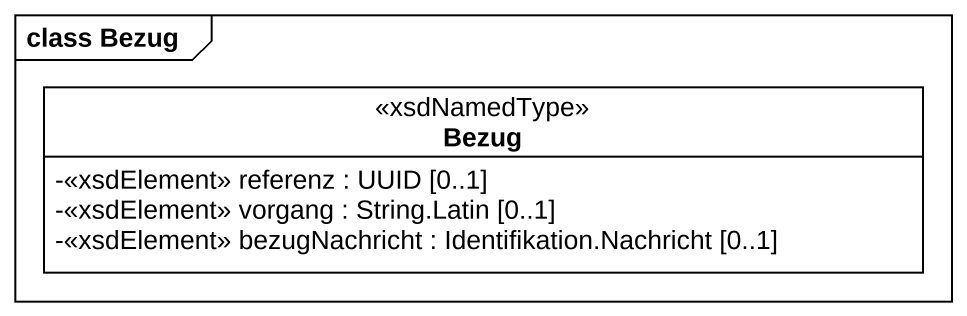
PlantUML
@startuml
mainframe class Bezug
hide circle
hide empty members
skinparam classAttributeIconSize 0
class Bezug <<xsdNamedType>> {
  -<<xsdElement>> referenz : UUID [0..1]
  -<<xsdElement>> vorgang : String.Latin [0..1]
  -<<xsdElement>> bezugNachricht : Identifikation.Nachricht [0..1]
}
@enduml
